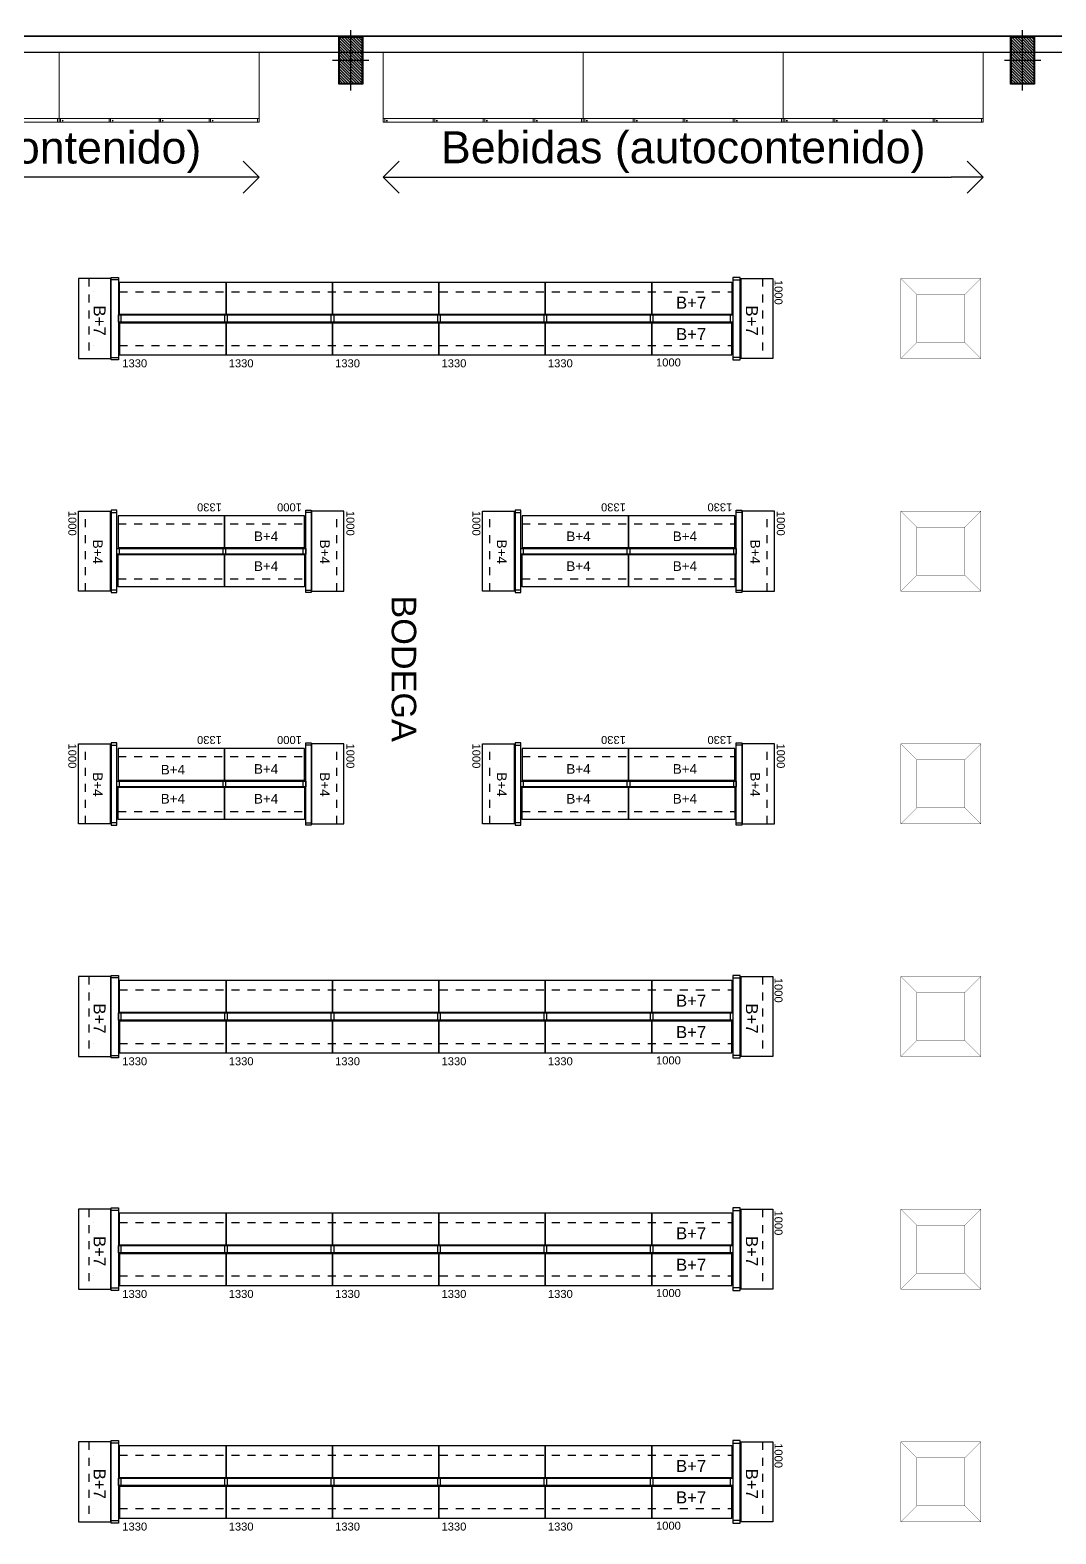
# Model space of a CAD drawing. Extents: x 306 to 2240, y 18 to 779.
# Drawn here: x 658.36 to 671.18, y 391.65 to 410.45 of the extents above; entities that cross this region are included whole.
import ezdxf

# ---------------------------------------------------------------- set-up
doc = ezdxf.new("R2010")
doc.units = 0
doc.header["$MEASUREMENT"] = 0
doc.header["$PDMODE"] = 3
doc.linetypes.add('HIDDEN2', pattern=[0.1875, 0.125, -0.0625])
for name, color, linetype in [('Equipamiento Arneg', 1, 'Continuous'), ('Estructura Color', 90, 'Continuous'), ('Estructura Textura', 1, 'Continuous'), ('GONDOLAS FORTEZZA', 1, 'Continuous'), ('LA FORTEZZA', 1, 'Continuous'), ('MAMPOSTERIA', 6, 'Continuous'), ('PILARES SUBSUELO', 6, 'Continuous'), ('TERRENO SEGUN TOPOGRAFO', 7, 'Continuous')]:
    doc.layers.add(name, color=color, linetype=linetype)
doc.styles.add('arial', font='arial.ttf')
doc.dimstyles.new('Cota 200', dxfattribs={"dimtxt": 0.4, "dimasz": 0.4, "dimexe": 1.25, "dimexo": 0.625, "dimgap": 0.05, "dimtad": 1, "dimzin": 1, "dimtxsty": 'arial', "dimblk": 'OPEN90', "dimcen": 0, "dimse1": 1, "dimse2": 1, "dimclrd": 1, "dimclrt": 2, "dimadec": 0, "dimazin": 0, "dimtfac": 1, "dimtix": 1, "dimtmove": 0, "dimatfit": 3, "dimldrblk": 'OPEN90', "dimfxl": 1, "dimarcsym": 0})

# ---------------------------------------------------------------- blocks, each defined once
blk = doc.blocks.new('TARIMA F STOCK')
at = {"layer": 'GONDOLAS FORTEZZA', "const_width": 0.003, "elevation": 0}
for points in [[(-16.797, 515.823), (-15.797, 515.823), (-15.797, 514.823), (-16.797, 514.823), (-16.797, 515.823)], [(-16.597, 515.623), (-15.997, 515.623), (-15.997, 515.023), (-16.597, 515.023), (-16.597, 515.623)]]:
    blk.add_lwpolyline(points, dxfattribs=at)
at = {"layer": 'GONDOLAS FORTEZZA', "color": 253, "const_width": 0.003, "elevation": 0}
for points in [[(-16.797, 515.823), (-16.597, 515.623)], [(-15.997, 515.623), (-15.797, 515.823)], [(-16.797, 514.823), (-16.597, 515.023)], [(-15.997, 515.023), (-15.797, 514.823)]]:
    blk.add_lwpolyline(points, dxfattribs=at)
blk = doc.blocks.new('*U100')
at = {"color": 0}
for points in [[(-0.47, 0.015), (-0.4, 0.015), (-0.4, -1.015), (-0.47, -1.015)], [(-0.47, 0.015), (-0.4, 0.015), (-0.4, -0.015), (-0.47, -0.015)], [(-0.4, -1), (0.009, -1), (0.009, 0), (-0.4, 0)], [(-0.4, -1), (-0.391, -1), (-0.391, 0), (-0.4, 0)], [(-0.47, -0.985), (-0.4, -0.985), (-0.4, -1.015), (-0.47, -1.015)]]:
    blk.add_lwpolyline(points, close=True, dxfattribs=at)
blk = doc.blocks.new('*U75')
at = {"color": 0}
for points in [[(-0.47, 0), (-0.879, 0), (-0.879, -1.33), (-0.47, -1.33)], [(-0.47, 0), (-0.479, 0), (-0.479, -1.33), (-0.47, -1.33)], [(-0.47, 0.015), (-0.4, 0.015), (-0.4, -1.345), (-0.47, -1.345)], [(-0.47, 0.015), (-0.4, 0.015), (-0.4, -0.015), (-0.47, -0.015)], [(-0.4, 0), (0.009, 0), (0.009, -1.33), (-0.4, -1.33)], [(-0.4, 0), (-0.391, 0), (-0.391, -1.33), (-0.4, -1.33)], [(-0.47, -1.315), (-0.4, -1.315), (-0.4, -1.345), (-0.47, -1.345)]]:
    blk.add_lwpolyline(points, close=True, dxfattribs=at)
blk = doc.blocks.new('*U76')
at = {"color": 0}
for points in [[(-0.47, 0), (-0.879, 0), (-0.879, -1), (-0.47, -1)], [(-0.47, 0), (-0.479, 0), (-0.479, -1), (-0.47, -1)], [(-0.47, 0.015), (-0.4, 0.015), (-0.4, -1.015), (-0.47, -1.015)], [(-0.47, 0.015), (-0.4, 0.015), (-0.4, -0.015), (-0.47, -0.015)], [(-0.4, 0), (0.009, 0), (0.009, -1), (-0.4, -1)], [(-0.4, 0), (-0.391, 0), (-0.391, -1), (-0.4, -1)], [(-0.47, -0.985), (-0.4, -0.985), (-0.4, -1.015), (-0.47, -1.015)]]:
    blk.add_lwpolyline(points, close=True, dxfattribs=at)
blk = doc.blocks.new('*U83')
at = {"color": 0}
for points in [[(-0.49, 0), (-0.899, 0), (-0.899, -1), (-0.49, -1)], [(-0.49, 0.015), (-0.4, 0.015), (-0.4, -1.015), (-0.49, -1.015)], [(-0.49, 0.015), (-0.4, 0.015), (-0.4, -0.015), (-0.49, -0.015)], [(-0.4, 0), (0.009, 0), (0.009, -1), (-0.4, -1)], [(-0.49, 0), (-0.499, 0), (-0.499, -1), (-0.49, -1)], [(-0.4, 0), (-0.391, 0), (-0.391, -1), (-0.4, -1)], [(-0.49, -0.985), (-0.4, -0.985), (-0.4, -1.015), (-0.49, -1.015)]]:
    blk.add_lwpolyline(points, close=True, dxfattribs=at)
blk = doc.blocks.new('*U84')
at = {"color": 0}
for points in [[(-0.49, 0.015), (-0.4, 0.015), (-0.4, -1.015), (-0.49, -1.015)], [(-0.49, 0.015), (-0.4, 0.015), (-0.4, -0.015), (-0.49, -0.015)], [(-0.4, -1), (0.009, -1), (0.009, 0), (-0.4, 0)], [(-0.4, -1), (-0.391, -1), (-0.391, 0), (-0.4, 0)], [(-0.49, -0.985), (-0.4, -0.985), (-0.4, -1.015), (-0.49, -1.015)]]:
    blk.add_lwpolyline(points, close=True, dxfattribs=at)
blk = doc.blocks.new('*U82')
at = {"color": 0}
for points in [[(-0.49, 0), (-0.899, 0), (-0.899, -1.33), (-0.49, -1.33)], [(-0.49, 0.015), (-0.4, 0.015), (-0.4, -1.345), (-0.49, -1.345)], [(-0.49, 0.015), (-0.4, 0.015), (-0.4, -0.015), (-0.49, -0.015)], [(-0.4, 0), (0.009, 0), (0.009, -1.33), (-0.4, -1.33)], [(-0.49, 0), (-0.499, 0), (-0.499, -1.33), (-0.49, -1.33)], [(-0.4, 0), (-0.391, 0), (-0.391, -1.33), (-0.4, -1.33)], [(-0.49, -1.315), (-0.4, -1.315), (-0.4, -1.345), (-0.49, -1.345)]]:
    blk.add_lwpolyline(points, close=True, dxfattribs=at)
blk = doc.blocks.new('Pilar 30x60')
at = {"layer": 'Estructura Color'}
h = blk.add_hatch(color=256, dxfattribs=at)
h.dxf.hatch_style = 1
h.paths.add_polyline_path([(-0.59, -0.14), (-0.59, 0.14), (-0.01, 0.14), (-0.01, -0.14)])
at = {"layer": 'Estructura Textura'}
h = blk.add_hatch(dxfattribs=at)
h.set_pattern_fill('_USER', color=256, scale=0.025, angle=45, pattern_type=0)
h.set_pattern_definition([(45, (0, 0), (-0.0176777, 0.0176777), [])])
h.paths.add_polyline_path([(-0.6, -0.15), (-0.6, 0.15), (0, 0.15), (0, -0.15)])
at = {"layer": 'Estructura Color'}
blk.add_lwpolyline([(-0.59, -0.14), (-0.59, 0.14), (-0.01, 0.14), (-0.01, -0.14)], close=True, dxfattribs=at)
at = {"layer": 'PILARES SUBSUELO', "color": 1}
for p, q in [((-0.3, 0.227), (-0.3, -0.227)), ((-0.677, 0), (0.077, 0))]:
    blk.add_line(p, q, dxfattribs=at)
at = {"layer": 'PILARES SUBSUELO'}
blk.add_lwpolyline([(-0.6, -0.15), (-0.6, 0.15), (0, 0.15), (0, -0.15)], close=True, dxfattribs=at)
blk = doc.blocks.new('_Open90')
at = {"color": 0, "linetype": 'ByBlock', "lineweight": -2}
for p, q in [((-0.5, 0.5), (0, 0)), ((0, 0), (-1, 0)), ((0, 0), (-0.5, -0.5))]:
    blk.add_line(p, q, dxfattribs=at)
blk = doc.blocks.new('*D482')
at = {"color": 1, "linetype": 'Continuous', "lineweight": -2, "transparency": 16777216}
blk.add_line((660.821, 408.609), (654.121, 408.609), dxfattribs=at)
at = {"layer": 'Defpoints', "color": 0, "transparency": 16777216}
for p in [(653.721, 409.735, 0), (661.221, 409.735, 0), (653.721, 408.609)]:
    blk.add_point(p, dxfattribs=at)
at = {"color": 1, "lineweight": -2, "transparency": 16777216, "xscale": 0.4, "yscale": 0.4, "zscale": 0.4, "rotation": 180}
blk.add_blockref('_Open90', (653.721, 408.609), dxfattribs=at)
at = {"color": 1, "lineweight": -2, "transparency": 16777216, "xscale": 0.4, "yscale": 0.4, "zscale": 0.4}
blk.add_blockref('_Open90', (661.221, 408.609), dxfattribs=at)
at = {"color": 2, "transparency": 16777216, "insert": (657.471, 408.921), "char_height": 0.4, "attachment_point": 5, "style": 'arial'}
blk.add_mtext('Bebidas (autocontenido)', dxfattribs=at)
blk = doc.blocks.new('*D483')
at = {"color": 1, "linetype": 'Continuous', "lineweight": -2, "transparency": 16777216}
blk.add_line((663.173, 408.612), (669.873, 408.612), dxfattribs=at)
at = {"layer": 'Defpoints', "color": 0, "transparency": 16777216}
for p in [(662.773, 409.735), (670.273, 409.735), (670.273, 408.612)]:
    blk.add_point(p, dxfattribs=at)
at = {"color": 1, "lineweight": -2, "transparency": 16777216, "xscale": 0.4, "yscale": 0.4, "zscale": 0.4, "rotation": 180}
blk.add_blockref('_Open90', (662.773, 408.612), dxfattribs=at)
at = {"color": 1, "lineweight": -2, "transparency": 16777216, "xscale": 0.4, "yscale": 0.4, "zscale": 0.4}
blk.add_blockref('_Open90', (670.273, 408.612), dxfattribs=at)
at = {"color": 2, "transparency": 16777216, "insert": (666.523, 408.924), "char_height": 0.4, "attachment_point": 5, "style": 'arial'}
blk.add_mtext('Bebidas (autocontenido)', dxfattribs=at)

msp = doc.modelspace()

# ---------------------------------------------------------------- linework, layer by layer
at = {"color": 1, "linetype": 'HIDDEN2', "ltscale": 0.2, "elevation": 0}
for points in [[(659.094, 407.343), (659.094, 407.343), (659.094, 406.343)], [(667.514, 407.343), (667.514, 407.343), (667.514, 406.343)], [(659.479, 407.178), (667.129, 407.178)], [(659.479, 406.508), (667.129, 406.508)], [(659.094, 398.619), (659.094, 398.619), (659.094, 397.619)], [(667.514, 398.619), (667.514, 398.619), (667.514, 397.619)], [(659.479, 398.454), (667.129, 398.454)], [(659.479, 397.784), (667.129, 397.784)], [(659.094, 395.711), (659.094, 395.711), (659.094, 394.711)], [(667.514, 395.711), (667.514, 395.711), (667.514, 394.711)], [(659.479, 395.546), (667.129, 395.546)], [(659.479, 394.876), (667.129, 394.876)], [(659.094, 392.803), (659.094, 392.803), (659.094, 391.803)], [(667.514, 392.803), (667.514, 392.803), (667.514, 391.803)], [(659.479, 392.638), (667.129, 392.638)], [(659.479, 391.968), (667.129, 391.968)]]:
    msp.add_lwpolyline(points, dxfattribs=at)
for points in [[(659.149, 407.178), (659.149, 407.178)], [(659.149, 406.508), (659.149, 406.508)], [(659.149, 398.454), (659.149, 398.454)], [(659.149, 397.784), (659.149, 397.784)], [(659.149, 395.546), (659.149, 395.546)], [(659.149, 394.876), (659.149, 394.876)], [(659.149, 392.638), (659.149, 392.638)], [(659.149, 391.968), (659.149, 391.968)]]:
    msp.add_lwpolyline(points, close=True, dxfattribs=at)
at = {"color": 1, "linetype": 'HIDDEN2', "ltscale": 0.1, "elevation": 0}
for points in [[(659.054, 403.435), (659.054, 404.435)], [(662.194, 403.435), (662.194, 404.435)], [(664.104, 403.435), (664.104, 404.435)], [(667.574, 403.435), (667.574, 404.435)], [(659.459, 404.279), (659.459, 404.279), (661.789, 404.279)], [(664.509, 404.279), (664.509, 404.279), (667.169, 404.279)], [(659.459, 403.591), (659.459, 403.591), (661.789, 403.591)], [(664.509, 403.591), (664.509, 403.591), (667.169, 403.591)], [(664.104, 400.527), (664.104, 401.527)], [(667.574, 400.527), (667.574, 401.527)], [(664.509, 401.371), (664.509, 401.371), (667.169, 401.371)], [(664.509, 400.683), (664.509, 400.683), (667.169, 400.683)]]:
    msp.add_lwpolyline(points, dxfattribs=at)
for points in [[(659.174, 403.435), (659.174, 403.435)], [(662.074, 403.435), (662.074, 403.435)], [(664.224, 403.435), (664.224, 403.435)], [(667.454, 403.435), (667.454, 403.435)], [(664.224, 400.527), (664.224, 400.527)], [(667.454, 400.527), (667.454, 400.527)]]:
    msp.add_lwpolyline(points, close=True, dxfattribs=at)
at = {"layer": 'Equipamiento Arneg', "lineweight": 0}
for p, q in [((656.221, 409.342, 0), (658.721, 409.342, 0)), ((658.721, 409.342, 0), (661.221, 409.342, 0)), ((658.721, 409.297, 0), (659.971, 409.297, 0)), ((662.773, 409.342), (665.273, 409.342)), ((662.773, 409.297), (664.023, 409.297)), ((665.273, 409.342), (667.773, 409.342)), ((665.273, 409.297), (666.523, 409.297)), ((667.773, 409.342), (670.273, 409.342)), ((667.773, 409.297), (669.023, 409.297))]:
    msp.add_line(p, q, dxfattribs=at)
at = {"layer": 'Equipamiento Arneg', "lineweight": 0, "elevation": 0}
for points in [[(658.721, 409.297), (658.721, 410.172), (656.221, 410.172), (656.221, 409.297)], [(661.221, 409.297), (661.221, 410.172), (658.721, 410.172), (658.721, 409.297)], [(658.701, 409.297), (658.721, 409.297), (658.721, 409.342), (658.701, 409.342)], [(658.721, 409.297), (658.741, 409.297), (658.741, 409.342), (658.721, 409.342)], [(659.346, 409.297), (659.366, 409.297), (659.366, 409.342), (659.346, 409.342)], [(659.971, 409.297), (659.991, 409.297), (659.991, 409.342), (659.971, 409.342)], [(660.596, 409.297), (660.616, 409.297), (660.616, 409.342), (660.596, 409.342)], [(661.201, 409.297), (661.221, 409.297), (661.221, 409.342), (661.201, 409.342)]]:
    msp.add_lwpolyline(points, close=True, dxfattribs=at)
at = {"layer": 'Equipamiento Arneg', "lineweight": 0}
for points in [[(665.273, 409.297), (665.273, 410.172), (662.773, 410.172), (662.773, 409.297)], [(667.773, 409.297), (667.773, 410.172), (665.273, 410.172), (665.273, 409.297)], [(670.273, 409.297), (670.273, 410.172), (667.773, 410.172), (667.773, 409.297)], [(662.773, 409.297), (662.793, 409.297), (662.793, 409.342), (662.773, 409.342)], [(663.398, 409.297), (663.418, 409.297), (663.418, 409.342), (663.398, 409.342)], [(664.023, 409.297), (664.043, 409.297), (664.043, 409.342), (664.023, 409.342)], [(664.648, 409.297), (664.668, 409.297), (664.668, 409.342), (664.648, 409.342)], [(665.253, 409.297), (665.273, 409.297), (665.273, 409.342), (665.253, 409.342)], [(665.273, 409.297), (665.293, 409.297), (665.293, 409.342), (665.273, 409.342)], [(665.898, 409.297), (665.918, 409.297), (665.918, 409.342), (665.898, 409.342)], [(666.523, 409.297), (666.543, 409.297), (666.543, 409.342), (666.523, 409.342)], [(667.148, 409.297), (667.168, 409.297), (667.168, 409.342), (667.148, 409.342)], [(667.753, 409.297), (667.773, 409.297), (667.773, 409.342), (667.753, 409.342)], [(667.773, 409.297), (667.793, 409.297), (667.793, 409.342), (667.773, 409.342)], [(668.398, 409.297), (668.418, 409.297), (668.418, 409.342), (668.398, 409.342)], [(669.023, 409.297), (669.043, 409.297), (669.043, 409.342), (669.023, 409.342)], [(669.648, 409.297), (669.668, 409.297), (669.668, 409.342), (669.648, 409.342)], [(670.253, 409.297), (670.273, 409.297), (670.273, 409.342), (670.253, 409.342)]]:
    msp.add_lwpolyline(points, close=True, dxfattribs=at)
for centre in [(658.767, 409.317, 0), (659.392, 409.317, 0), (660.017, 409.317, 0), (660.642, 409.317, 0), (662.818, 409.317), (663.443, 409.317), (664.068, 409.317), (664.693, 409.317), (665.318, 409.317), (665.943, 409.317), (666.568, 409.317), (667.193, 409.317), (667.818, 409.317), (668.443, 409.317), (669.068, 409.317), (669.693, 409.317)]:
    msp.add_circle(centre, 0.0047, dxfattribs=at)
at = {"layer": 'LA FORTEZZA', "linetype": 'HIDDEN2', "ltscale": 0.1, "elevation": 0}
for points in [[(659.054, 400.527), (659.054, 401.527)], [(662.194, 400.527), (662.194, 401.527)], [(659.459, 401.371), (659.459, 401.371), (661.789, 401.371)], [(659.459, 400.683), (659.459, 400.683), (661.789, 400.683)]]:
    msp.add_lwpolyline(points, dxfattribs=at)
for points in [[(659.174, 400.527), (659.174, 400.527)], [(662.074, 400.527), (662.074, 400.527)]]:
    msp.add_lwpolyline(points, close=True, dxfattribs=at)
at = {"layer": 'MAMPOSTERIA'}
for p, q in [((631.238, 410.372), (712.556, 410.372)), ((631.238, 410.372), (714.177, 410.372)), ((642.074, 410.372, 0), (690.071, 410.372)), ((642.674, 410.372, 0), (690.071, 410.372)), ((712.556, 410.372), (643.474, 410.372)), ((712.556, 410.372), (643.474, 410.372)), ((690.071, 410.372), (643.474, 410.372)), ((690.071, 410.372), (643.474, 410.372)), ((631.234, 410.172), (713.873, 410.172, 0)), ((631.238, 410.172), (699.323, 410.172)), ((642.674, 410.172, 0), (690.071, 410.172)), ((642.674, 410.172, 0), (690.071, 410.172))]:
    msp.add_line(p, q, dxfattribs=at)
at = {"layer": 'TERRENO SEGUN TOPOGRAFO'}
msp.add_lwpolyline([(629.554, 329.662), (712.674, 330.381), (714.177, 410.372), (631.238, 410.372)], close=True, dxfattribs=at)

# ---------------------------------------------------------------- block references
at = {"rotation": 90}
for p in [(662.367, 410.372), (662.367, 410.372), (670.766, 410.372), (670.766, 410.372)]:
    msp.add_blockref('Pilar 30x60', p, dxfattribs=at)
at = {"layer": 'GONDOLAS FORTEZZA'}
for name, p, rotation in [('*U84', (658.974, 406.343, 0), 180), ('*U82', (659.479, 407.288, 0), 89.99999999999999), ('*U82', (660.809, 407.288, 0), 89.99999999999999), ('*U82', (662.139, 407.288, 0), 89.99999999999999), ('*U82', (663.469, 407.288, 0), 89.99999999999999), ('*U82', (664.799, 407.288, 0), 89.99999999999999), ('*U83', (666.129, 407.288, 0), 89.99999999999999), ('*U75', (660.789, 403.5, 0), 270), ('*U76', (661.789, 403.5, 0), 270), ('*U75', (665.839, 403.5, 0), 270), ('*U75', (667.169, 403.5, 0), 270), ('*U75', (665.839, 400.592, 0), 270), ('*U75', (667.169, 400.592, 0), 270), ('*U84', (658.974, 397.619, 0), 180), ('*U82', (659.479, 398.564, 0), 89.99999999999999), ('*U82', (660.809, 398.564, 0), 89.99999999999999), ('*U82', (662.139, 398.564, 0), 89.99999999999999), ('*U82', (663.469, 398.564, 0), 89.99999999999999), ('*U82', (664.799, 398.564, 0), 89.99999999999999), ('*U83', (666.129, 398.564, 0), 89.99999999999999), ('*U84', (658.974, 394.711, 0), 180), ('*U82', (659.479, 395.656, 0), 89.99999999999999), ('*U82', (660.809, 395.656, 0), 89.99999999999999), ('*U82', (662.139, 395.656, 0), 89.99999999999999), ('*U82', (663.469, 395.656, 0), 89.99999999999999), ('*U82', (664.799, 395.656, 0), 89.99999999999999), ('*U83', (666.129, 395.656, 0), 89.99999999999999), ('*U84', (658.974, 391.803, 0), 180), ('*U82', (659.479, 392.748, 0), 89.99999999999999), ('*U82', (660.809, 392.748, 0), 89.99999999999999), ('*U82', (662.139, 392.748, 0), 89.99999999999999), ('*U82', (663.469, 392.748, 0), 89.99999999999999), ('*U82', (664.799, 392.748, 0), 89.99999999999999), ('*U83', (666.129, 392.748, 0), 89.99999999999999)]:
    msp.add_blockref(name, p, dxfattribs=dict(at, rotation=rotation))
at = {"layer": 'GONDOLAS FORTEZZA', "xscale": -1, "rotation": 180}
for p in [(667.634, 406.343, 0), (667.634, 397.619, 0), (667.634, 394.711, 0), (667.634, 391.803, 0)]:
    msp.add_blockref('*U84', p, dxfattribs=at)
at = {"layer": 'GONDOLAS FORTEZZA', "xscale": -1}
for p in [(658.974, 404.435, 0), (664.024, 404.435, 0), (664.024, 401.527, 0)]:
    msp.add_blockref('*U100', p, dxfattribs=at)
at = {"layer": 'GONDOLAS FORTEZZA'}
for p in [(662.274, 404.435, 0), (667.654, 404.435, 0), (667.654, 401.527, 0)]:
    msp.add_blockref('*U100', p, dxfattribs=at)
at = {"layer": 'LA FORTEZZA', "rotation": 270}
for name, p in [('TARIMA F STOCK', (154.42, 390.548, 0)), ('TARIMA F STOCK', (154.42, 387.639, 0)), ('TARIMA F STOCK', (154.42, 384.731, 0)), ('*U75', (660.789, 400.592, 0)), ('*U76', (661.789, 400.592, 0)), ('TARIMA F STOCK', (154.42, 381.823, 0)), ('TARIMA F STOCK', (154.42, 378.915, 0)), ('TARIMA F STOCK', (154.42, 376.007, 0))]:
    msp.add_blockref(name, p, dxfattribs=at)
at = {"layer": 'LA FORTEZZA', "xscale": -1}
msp.add_blockref('*U100', (658.974, 401.527, 0), dxfattribs=at)
at = {"layer": 'LA FORTEZZA'}
msp.add_blockref('*U100', (662.274, 401.527, 0), dxfattribs=at)

# ---------------------------------------------------------------- texts
at = {"layer": 'GONDOLAS FORTEZZA', "color": 251, "style": 'arial'}
for s, insert, char_height, attachment_point, rotation in [('1000', (667.663, 407.327, 0), 0.1, 7, 270), ('B+7', (659.303, 407.008, 0), 0.15, 1, 270), ('B+7', (667.306, 407.008, 0), 0.15, 7, 270), ('1330', (660.757, 404.434, 0), 0.1, 1, 180), ('1000', (661.757, 404.434, 0), 0.1, 1, 180), ('1330', (665.807, 404.434, 0), 0.1, 1, 180), ('1330', (667.137, 404.434, 0), 0.1, 1, 180), ('1000', (658.836, 404.44, 0), 0.1, 7, 270), ('1000', (662.413, 404.44, 0), 0.1, 1, 270), ('1000', (663.886, 404.44, 0), 0.1, 7, 270), ('1000', (667.793, 404.44, 0), 0.1, 1, 270), ('B+4 ', (659.145, 404.079, 0), 0.12, 7, 270), ('B+4 ', (662.104, 404.079, 0), 0.12, 1, 270), ('B+4 ', (664.195, 404.079, 0), 0.12, 7, 270), ('B+4 ', (667.484, 404.079, 0), 0.12, 1, 270), ('1000', (663.886, 401.532, 0), 0.1, 7, 270), ('1330', (665.807, 401.526, 0), 0.1, 1, 180), ('1330', (667.137, 401.526, 0), 0.1, 1, 180), ('1000', (667.793, 401.532, 0), 0.1, 1, 270), ('B+4 ', (664.195, 401.171, 0), 0.12, 7, 270), ('B+4 ', (667.484, 401.171, 0), 0.12, 1, 270), ('1000', (667.663, 398.603, 0), 0.1, 7, 270), ('B+7', (659.303, 398.284, 0), 0.15, 1, 270), ('B+7', (667.306, 398.284, 0), 0.15, 7, 270), ('1000', (667.663, 395.695, 0), 0.1, 7, 270), ('B+7', (659.303, 395.376, 0), 0.15, 1, 270), ('B+7', (667.306, 395.376, 0), 0.15, 7, 270), ('1000', (667.663, 392.787, 0), 0.1, 7, 270), ('B+7', (659.303, 392.468, 0), 0.15, 1, 270), ('B+7', (667.306, 392.468, 0), 0.15, 7, 270)]:
    msp.add_mtext(s, dxfattribs=dict(at, insert=insert, char_height=char_height, attachment_point=attachment_point, rotation=rotation))
for s, insert, char_height, attachment_point in [('B+7', (666.433, 407.117, 0), 0.15, 1), ('B+7', (666.433, 406.724, 0), 0.15, 1), ('1330', (659.512, 406.334, 0), 0.1, 1), ('1330', (660.842, 406.334, 0), 0.1, 1), ('1330', (662.172, 406.334, 0), 0.1, 1), ('1330', (663.502, 406.334, 0), 0.1, 1), ('1330', (664.832, 406.334, 0), 0.1, 1), ('1000', (666.183, 406.345, 0), 0.1, 1), ('B+4 ', (661.158, 404.182, 0), 0.12, 1), ('B+4 ', (665.063, 404.182, 0), 0.12, 1), ('B+4 ', (666.393, 404.182, 0), 0.12, 1), ('B+4 ', (661.158, 403.689, 0), 0.12, 7), ('B+4 ', (665.063, 403.689, 0), 0.12, 7), ('B+4 ', (666.393, 403.689, 0), 0.12, 7), ('B+4 ', (665.063, 401.274, 0), 0.12, 1), ('B+4 ', (666.393, 401.274, 0), 0.12, 1), ('B+4 ', (665.063, 400.781, 0), 0.12, 7), ('B+4 ', (666.393, 400.781, 0), 0.12, 7), ('B+7', (666.433, 398.393, 0), 0.15, 1), ('B+7', (666.433, 398, 0), 0.15, 1), ('1330', (659.512, 397.61, 0), 0.1, 1), ('1330', (660.842, 397.61, 0), 0.1, 1), ('1330', (662.172, 397.61, 0), 0.1, 1), ('1330', (663.502, 397.61, 0), 0.1, 1), ('1330', (664.832, 397.61, 0), 0.1, 1), ('1000', (666.183, 397.621, 0), 0.1, 1), ('B+7', (666.433, 395.485, 0), 0.15, 1), ('B+7', (666.433, 395.092, 0), 0.15, 1), ('1330', (659.512, 394.702, 0), 0.1, 1), ('1330', (660.842, 394.702, 0), 0.1, 1), ('1330', (662.172, 394.702, 0), 0.1, 1), ('1330', (663.502, 394.702, 0), 0.1, 1), ('1330', (664.832, 394.702, 0), 0.1, 1), ('1000', (666.183, 394.713, 0), 0.1, 1), ('B+7', (666.433, 392.577, 0), 0.15, 1), ('B+7', (666.433, 392.184, 0), 0.15, 1), ('1330', (659.512, 391.794, 0), 0.1, 1), ('1330', (660.842, 391.794, 0), 0.1, 1), ('1330', (662.172, 391.794, 0), 0.1, 1), ('1330', (663.502, 391.794, 0), 0.1, 1), ('1330', (664.832, 391.794, 0), 0.1, 1), ('1000', (666.183, 391.805, 0), 0.1, 1)]:
    msp.add_mtext(s, dxfattribs=dict(at, insert=insert, char_height=char_height, attachment_point=attachment_point))
at = {"layer": 'LA FORTEZZA', "insert": (663.186, 403.383, 0), "char_height": 0.3063, "width": 2.65045, "attachment_point": 1, "rotation": 270, "style": 'arial'}
msp.add_mtext('BODEGA', dxfattribs=at)
at = {"layer": 'LA FORTEZZA', "style": 'arial'}
for s, insert, char_height, attachment_point, rotation in [('1000', (658.836, 401.532, 0), 0.1, 7, 270), ('1330', (660.757, 401.526, 0), 0.1, 1, 180), ('1000', (661.757, 401.526, 0), 0.1, 1, 180), ('1000', (662.413, 401.532, 0), 0.1, 1, 270), ('B+4 ', (659.145, 401.171, 0), 0.12, 7, 270), ('B+4 ', (662.104, 401.171, 0), 0.12, 1, 270)]:
    msp.add_mtext(s, dxfattribs=dict(at, insert=insert, char_height=char_height, attachment_point=attachment_point, rotation=rotation))
at = {"layer": 'LA FORTEZZA', "char_height": 0.12, "style": 'arial'}
for insert, attachment_point in [((659.993, 401.145, 0), 7), ((661.158, 401.274, 0), 1), ((659.993, 400.781, 0), 7), ((661.158, 400.781, 0), 7)]:
    msp.add_mtext('B+4 ', dxfattribs=dict(at, insert=insert, attachment_point=attachment_point))

# ---------------------------------------------------------------- dimensions: what is measured, and where the dimension line sits
for base, p1, p2, picture, middle in [((653.721, 408.609), (661.221, 409.735, 0), (653.721, 409.735, 0), '*D482', (657.471, 408.921)), ((670.273, 408.612), (662.773, 409.735), (670.273, 409.735), '*D483', (666.523, 408.924))]:
    dim = msp.add_linear_dim(base=base, p1=p1, p2=p2, text='Bebidas (autocontenido)', dimstyle='Cota 200', override={"dimfxl": 0.05, "dimfxlon": 1})
    dim.commit()
    dim.dimension.update_dxf_attribs({"geometry": picture, "text_midpoint": middle})

doc.saveas('drawing.dxf')
